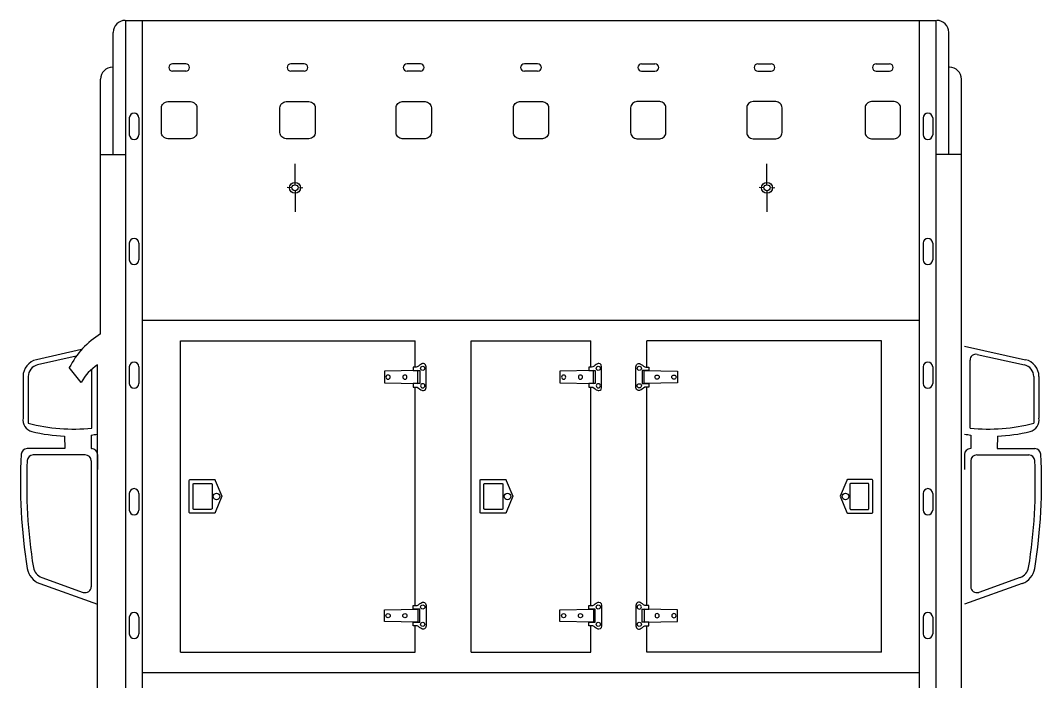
# Model space of a CAD drawing. Header units: millimetres. Extents: x 168688 to 2678837, y 85399 to 2034583.
# Drawn here: x 177089 to 602901, y 951019 to 1226884 of the extents above; entities that cross this region are included whole.
import ezdxf

# ---------------------------------------------------------------- set-up
doc = ezdxf.new("R2010")
doc.units = ezdxf.units.MM

msp = doc.modelspace()

# ---------------------------------------------------------------- linework, layer by layer
for p, q in [((220769, 1226884), (558971, 1226884)), ((221019, 852496), (221019, 1226884)), ((227929, 853327), (227929, 1226884)), ((552061, 853327), (552061, 1226884)), ((558971, 852496), (558971, 1226884)), ((215769, 1170910), (215769, 1221884)), ((564221, 1170910), (564221, 1221884)), ((215518, 1207361), (215769, 1207361)), ((246055, 1208798), (240509, 1208798)), ((246055, 1205675), (240509, 1205675)), ((295418, 1208798), (289872, 1208798)), ((295418, 1205675), (289872, 1205675)), ((343852, 1208798), (338306, 1208798)), ((343852, 1205675), (338306, 1205675)), ((392768, 1208798), (387222, 1208798)), ((392768, 1205675), (387222, 1205675)), ((436137, 1208798), (441683, 1208798)), ((436137, 1205675), (441683, 1205675)), ((484572, 1208798), (490118, 1208798)), ((484572, 1205675), (490118, 1205675)), ((533934, 1208798), (539480, 1208798)), ((533934, 1205675), (539480, 1205675)), ((564471, 1207361), (564221, 1207361)), ((210518, 1170910), (210518, 1202361)), ((569471, 1170910), (569471, 1202361)), ((222499, 1186168), (222499, 1179181)), ((226434, 1186168), (226434, 1179181)), ((553556, 1186168), (553556, 1179181)), ((557490, 1186168), (557490, 1179181)), ((210518, 1096097), (210518, 1170910)), ((210518, 1170910), (221019, 1170910)), ((291594, 1158306), (291594, 1167022)), ((488395, 1158306), (488395, 1167022)), ((569471, 1170910), (558971, 1170910)), ((569471, 818648), (569471, 1170910)), ((290329, 1157040), (288321, 1157108)), ((291594, 1155775), (291594, 1147059)), ((292860, 1157040), (294867, 1157108)), ((487129, 1157040), (485122, 1157108)), ((488395, 1155775), (488395, 1147059)), ((489661, 1157040), (491668, 1157108)), ((222499, 1133943), (222499, 1126956)), ((226434, 1133943), (226434, 1126956)), ((553556, 1133943), (553556, 1126956)), ((557490, 1133943), (557490, 1126956)), ((227929, 1101748), (552061, 1101748)), ((243792, 963342), (243792, 1093242)), ((243792, 1093242), (341684, 1093242)), ((341684, 1082256), (341684, 1093242)), ((365100, 1093242), (414889, 1093242)), ((365100, 963342), (365100, 1093242)), ((414889, 1082256), (414889, 1093242)), ((438305, 1082256), (438305, 1093242)), ((536197, 1093242), (438305, 1093242)), ((536197, 963342), (536197, 1093242)), ((570744, 1091003), (596194, 1085313)), ((202611, 1089520), (183795, 1085313)), ((200388, 1086768), (184275, 1083166)), ((576101, 1087551), (595714, 1083166)), ((202404, 1075867), (197475, 1082014)), ((209245, 821982), (209245, 1083192)), ((222499, 1082366), (222499, 1075380)), ((226434, 1082366), (226434, 1075380)), ((553556, 1082366), (553556, 1075380)), ((557490, 1082366), (557490, 1075380)), ((573055, 1056806), (573055, 1085111)), ((178166, 1078286), (178166, 1060996)), ((180366, 1078286), (180366, 1058806)), ((206934, 1056806), (206934, 1081416)), ((341684, 1080750), (341684, 1080771)), ((341684, 1080771), (341684, 1080750)), ((414889, 1080750), (414889, 1080771)), ((414889, 1080750), (414889, 1080771)), ((414889, 1080771), (414889, 1080750)), ((438305, 1080750), (438305, 1080771)), ((438305, 1080771), (438305, 1080750)), ((599623, 1078286), (599623, 1058806)), ((601823, 1078286), (601823, 1060996)), ((341684, 1075356), (341684, 1075379)), ((341684, 1075379), (341684, 1075356)), ((341684, 982714), (341684, 1073871)), ((414889, 1075356), (414889, 1075379)), ((414889, 1075356), (414889, 1075379)), ((414889, 1075379), (414889, 1075356)), ((414889, 982714), (414889, 1073871)), ((414889, 982714), (414889, 1073871)), ((438305, 1075356), (438305, 1075379)), ((438305, 1075379), (438305, 1075356)), ((438305, 982714), (438305, 1073871)), ((195537, 1053433), (195614, 1048205)), ((206547, 1053870), (206631, 1048205)), ((573443, 1053870), (573359, 1048205)), ((584453, 1053433), (584375, 1048205)), ((195614, 1048205), (179931, 1048205)), ((206631, 1048205), (206745, 1048205)), ((573359, 1048205), (573244, 1048205)), ((584375, 1048205), (600058, 1048205)), ((204145, 1045605), (182403, 1045605)), ((209245, 1045705), (209245, 1039517)), ((570744, 1045705), (570744, 1039517)), ((575844, 1045605), (597586, 1045605)), ((206645, 1043105), (206645, 990611)), ((573344, 1043105), (573344, 990611)), ((222499, 1029555), (222499, 1022569)), ((226434, 1029555), (226434, 1022569)), ((553556, 1029555), (553556, 1022569)), ((557490, 1029555), (557490, 1022569)), ((185995, 994421), (203306, 988256)), ((593995, 994421), (576683, 988256)), ((185122, 991971), (209245, 983381)), ((594867, 991971), (570744, 983381)), ((341684, 981206), (341684, 981229)), ((414889, 981206), (414889, 981229)), ((414889, 981206), (414889, 981229)), ((438305, 981206), (438305, 981229)), ((222499, 977897), (222499, 970911)), ((226434, 977897), (226434, 970911)), ((341684, 975814), (341684, 975835)), ((414889, 975814), (414889, 975835)), ((414889, 975814), (414889, 975835)), ((438305, 975814), (438305, 975835)), ((553556, 977897), (553556, 970911)), ((557490, 977897), (557490, 970911)), ((341684, 963342), (341684, 974329)), ((414889, 963342), (414889, 974329)), ((438305, 963342), (438305, 974329)), ((243792, 963342), (341684, 963342)), ((365100, 963342), (414889, 963342)), ((536197, 963342), (438305, 963342)), ((227929, 954837), (552061, 954837))]:
    msp.add_line(p, q)
for points in [[(238522, 1193001), (248043, 1193001, -0.4142136), (250642, 1190402), (250642, 1180125, -0.4142136), (248043, 1177526), (238522, 1177526, -0.4142136), (235923, 1180125), (235923, 1190402, -0.4142136)], [(287884, 1193001), (297405, 1193001, -0.4142136), (300004, 1190402), (300004, 1180125, -0.4142136), (297405, 1177526), (287884, 1177526, -0.4142136), (285285, 1180125), (285285, 1190402, -0.4142136)], [(336319, 1193001), (345839, 1193001, -0.4142136), (348438, 1190402), (348438, 1180125, -0.4142136), (345839, 1177526), (336319, 1177526, -0.4142136), (333720, 1180125), (333720, 1190402, -0.4142136)], [(385234, 1193001), (394755, 1193001, -0.4142136), (397354, 1190402), (397354, 1180125, -0.4142136), (394755, 1177526), (385234, 1177526, -0.4142136), (382635, 1180125), (382635, 1190402, -0.4142136)], [(443670, 1193001), (434150, 1193001, 0.4142136), (431551, 1190402), (431551, 1180125, 0.4142136), (434150, 1177526), (443670, 1177526, 0.4142136), (446269, 1180125), (446269, 1190402, 0.4142136)], [(492105, 1193001), (482584, 1193001, 0.4142136), (479985, 1190402), (479985, 1180125, 0.4142136), (482584, 1177526), (492105, 1177526, 0.4142136), (494704, 1180125), (494704, 1190402, 0.4142136)], [(541467, 1193001), (531947, 1193001, 0.4142136), (529348, 1190402), (529348, 1180125, 0.4142136), (531947, 1177526), (541467, 1177526, 0.4142136), (544066, 1180125), (544066, 1190402, 0.4142136)], [(330405, 1077188, 0.4147727), (331280, 1078063, 0.4147727), (330405, 1078938, 0.4147727), (329530, 1078063, 0.4147727)], [(337412, 1077188, 0.4147727), (338287, 1078063, 0.4147727), (337412, 1078938, 0.4147727), (336537, 1078063, 0.4147727)], [(403610, 1077188, 0.4147727), (404485, 1078063, 0.4147727), (403610, 1078938, 0.4147727), (402735, 1078063, 0.4147727)], [(410617, 1077188, 0.4147727), (411492, 1078063, 0.4147727), (410617, 1078938, 0.4147727), (409742, 1078063, 0.4147727)], [(442577, 1077188, -0.4147727), (441702, 1078063, -0.4147727), (442577, 1078938, -0.4147727), (443452, 1078063, -0.4147727)], [(449584, 1077188, -0.4147727), (448709, 1078063, -0.4147727), (449584, 1078938, -0.4147727), (450459, 1078063, -0.4147727)], [(344849, 1073558, 0.4147727), (345724, 1074433, 0.4147727), (344849, 1075308, 0.4147727), (343975, 1074433, 0.4147727)], [(418054, 1073558, 0.4147727), (418929, 1074433, 0.4147727), (418054, 1075308, 0.4147727), (417179, 1074433, 0.4147727)], [(435140, 1073558, -0.4147727), (434265, 1074433, -0.4147727), (435140, 1075308, -0.4147727), (436015, 1074433, -0.4147727)], [(330405, 979397, -0.4147727), (331280, 978522, -0.4147727), (330405, 977647, -0.4147727), (329530, 978522, -0.4147727)], [(337412, 979397, -0.4147727), (338287, 978522, -0.4147727), (337412, 977647, -0.4147727), (336537, 978522, -0.4147727)], [(344849, 983026, -0.4147727), (345724, 982152, -0.4147727), (344849, 981277, -0.4147727), (343975, 982152, -0.4147727)], [(403610, 979397, -0.4147727), (404485, 978522, -0.4147727), (403610, 977647, -0.4147727), (402735, 978522, -0.4147727)], [(410617, 979397, -0.4147727), (411492, 978522, -0.4147727), (410617, 977647, -0.4147727), (409742, 978522, -0.4147727)], [(418054, 983026, -0.4147727), (418929, 982152, -0.4147727), (418054, 981277, -0.4147727), (417179, 982152, -0.4147727)], [(435140, 983026, 0.4147727), (434265, 982152, 0.4147727), (435140, 981277, 0.4147727), (436015, 982152, 0.4147727)], [(442577, 979397, 0.4147727), (441702, 978522, 0.4147727), (442577, 977647, 0.4147727), (443452, 978522, 0.4147727)], [(449584, 979397, 0.4147727), (448709, 978522, 0.4147727), (449584, 977647, 0.4147727), (450459, 978522, 0.4147727)]]:
    msp.add_lwpolyline(points, format="xyb", close=True)
for points in [[(342062, 1082256), (340911, 1082256), (340911, 1080750), (343575, 1080750), (343575, 1078063), (343575, 1075379), (340911, 1075379), (340911, 1073871), (342062, 1073871)], [(346240, 1073767), (346240, 1078063), (346240, 1082360)], [(415267, 1082256), (414116, 1082256), (414116, 1080750), (416780, 1080750), (416780, 1078063), (416780, 1075379), (414116, 1075379), (414116, 1073871), (415267, 1073871)], [(419444, 1073767), (419444, 1078063), (419444, 1082360)], [(433750, 1073767), (433750, 1078063), (433750, 1082360)], [(437927, 1082256), (439078, 1082256), (439078, 1080750), (436414, 1080750), (436414, 1078063), (436414, 1075379), (439078, 1075379), (439078, 1073871), (437927, 1073871)], [(247474, 1021606), (247474, 1034979)], [(247757, 1035273), (258076, 1035273)], [(258359, 1034979), (261131, 1028436), (258359, 1021606)], [(368783, 1021606), (368783, 1034979)], [(369065, 1035273), (379384, 1035273)], [(379667, 1034979), (382439, 1028436), (379667, 1021606)], [(521631, 1034979), (518858, 1028436), (521631, 1021606)], [(532232, 1035273), (521914, 1035273)], [(532515, 1021606), (532515, 1034979)], [(258076, 1021312), (247757, 1021312)], [(379384, 1021312), (369065, 1021312)], [(521914, 1021312), (532232, 1021312)], [(342062, 974329), (340911, 974329), (340911, 975835), (343575, 975835), (343575, 978521), (343575, 981206), (340911, 981206), (340911, 982714), (342062, 982714)], [(346240, 982818), (346240, 978521), (346240, 974225)], [(415267, 974329), (414116, 974329), (414116, 975835), (416780, 975835), (416780, 978521), (416780, 981206), (414116, 981206), (414116, 982714), (415267, 982714)], [(419444, 982818), (419444, 978521), (419444, 974225)], [(433750, 982818), (433750, 978521), (433750, 974225)], [(437927, 974329), (439078, 974329), (439078, 975835), (436414, 975835), (436414, 978521), (436414, 981206), (439078, 981206), (439078, 982714), (437927, 982714)]]:
    msp.add_lwpolyline(points)
for points in [[(342842, 1075330), (342842, 1080797), (328839, 1080481), (328839, 1078062), (328839, 1075648)], [(416047, 1075330), (416047, 1080797), (402043, 1080481), (402043, 1078062), (402043, 1075648)], [(437147, 1075330), (437147, 1080797), (451151, 1080481), (451151, 1078062), (451151, 1075648)], [(342842, 981255), (342842, 975788), (328839, 976104), (328839, 978523), (328839, 980937)], [(416047, 981255), (416047, 975788), (402043, 976104), (402043, 978523), (402043, 980937)], [(437147, 981255), (437147, 975788), (451151, 976104), (451151, 978523), (451151, 980937)]]:
    msp.add_lwpolyline(points, close=True)
for points in [[(257003, 1033492), (257003, 1023101, 0.4110577), (256773, 1022871), (249278, 1022871, 0.4145639), (249059, 1023092), (249059, 1033483, 0.4146681), (249289, 1033713), (256784, 1033713)], [(378311, 1033492), (378311, 1023101, 0.4110577), (378081, 1022871), (370586, 1022871, 0.4145639), (370367, 1023092), (370367, 1033483, 0.4146681), (370597, 1033713), (378092, 1033713)], [(522986, 1033492), (522986, 1023101, -0.4110577), (523216, 1022871), (530712, 1022871, -0.4145639), (530930, 1023092), (530930, 1033483, -0.4146681), (530701, 1033713), (523205, 1033713)]]:
    msp.add_lwpolyline(points, format="xyb")
for centre, radius in [((291594, 1157040), 2285), ((291594, 1157040), 1266), ((488395, 1157040), 2285), ((488395, 1157040), 1266), ((344849, 1081693), 874), ((418053, 1081693), 874), ((435141, 1081693), 874), ((258903, 1028296), 1374), ((380211, 1028296), 1374), ((521086, 1028296), 1374), ((344849, 974892), 874), ((418053, 974892), 874), ((435141, 974892), 874)]:
    msp.add_circle(centre, radius)
for centre, radius, start, end in [((220769, 1221884), 5000, 90, 180), ((559221, 1221884), 5000, 0, 90), ((215518, 1202361), 5000, 90, 180), ((240509, 1207237), 1562, 90, 270), ((246055, 1207237), 1562, 270, 90), ((289872, 1207237), 1562, 90, 270), ((295418, 1207237), 1562, 270, 90), ((338306, 1207237), 1562, 90, 270), ((343852, 1207237), 1562, 270, 90), ((387222, 1207237), 1562, 90, 270), ((392768, 1207237), 1562, 270, 90), ((436137, 1207237), 1562, 90, 270), ((441683, 1207237), 1562, 270, 90), ((484572, 1207237), 1562, 90, 270), ((490118, 1207237), 1562, 270, 90), ((533934, 1207237), 1562, 90, 270), ((539480, 1207237), 1562, 270, 90), ((564471, 1202361), 5000, 0, 90), ((224466, 1186168), 1967, 0, 180), ((555523, 1186168), 1967, 0, 180), ((224466, 1179181), 1967, 180, 0), ((555523, 1179181), 1967, 180, 0), ((224466, 1133943), 1967, 0, 180), ((555523, 1133943), 1967, 0, 180), ((224466, 1126956), 1967, 180, 0), ((555523, 1126956), 1967, 180, 0), ((228784, 1066098), 35122, 121.33543, 153.05264), ((575555, 1085111), 2500, 77.39662, 180), ((185366, 1078286), 7200, 102.60338, 180), ((185366, 1078286), 5000, 102.60338, 180), ((221390, 1064993), 21879, 123.71825, 150.19881), ((224466, 1082366), 1967, 0, 180), ((555523, 1082366), 1967, 0, 180), ((594623, 1078286), 5000, 0, 77.39662), ((594623, 1078286), 7200, 0, 77.39662), ((224466, 1075380), 1967, 180, 0), ((555523, 1075380), 1967, 180, 0), ((183072, 1060163), 4976, 170.36095, 255.84444), ((596917, 1060163), 4976, 284.15556, 9.63905), ((199050, 1129559), 73179, 255.208, 276.18525), ((580940, 1129559), 73179, 263.81475, 284.792), ((198284, 1123277), 69897, 256.40643, 267.74779), ((198284, 1123277), 69897, 276.78921, 279.02228), ((581706, 1123277), 69897, 260.97772, 263.21079), ((581706, 1123277), 69897, 272.25221, 283.59357), ((179931, 1045705), 2500, 90, 176.79571), ((206745, 1045705), 2500, 0, 90), ((573244, 1045705), 2500, 90, 180), ((600058, 1045705), 2500, 3.20429, 90), ((398591, 1033464), 221502, 176.79571, 189.1514), ((182403, 1043105), 2500, 90, 177.44645), ((204145, 1043105), 2500, 0, 90), ((575844, 1043105), 2500, 90, 180), ((597586, 1043105), 2500, 2.55355, 90), ((381399, 1033464), 221502, 350.8486, 3.20429), ((398591, 1033464), 218902, 177.44645, 189.1514), ((381399, 1033464), 218902, 350.8486, 2.55355), ((224466, 1029555), 1967, 0, 180), ((555523, 1029555), 1967, 0, 180), ((224466, 1022569), 1967, 180, 0), ((555523, 1022569), 1967, 180, 0), ((187806, 999508), 8000, 189.1514, 250.39779), ((187806, 999508), 5400, 189.1514, 250.39779), ((592183, 999508), 5400, 289.60221, 350.8486), ((592183, 999508), 8000, 289.60221, 350.8486), ((204145, 990611), 2500, 250.39779, 0), ((575844, 990611), 2500, 180, 289.60221), ((224466, 977897), 1967, 0, 180), ((555523, 977897), 1967, 0, 180), ((224466, 970911), 1967, 180, 0), ((555523, 970911), 1967, 180, 0)]:
    msp.add_arc(centre, radius, start, end)
for points in [[(343094, 1082647), (342732, 1082230), (342458, 1082256), (342062, 1082256)], [(343094, 1082647), (342732, 1082230), (342458, 1082256), (342062, 1082256)], [(344810, 1083685), (344576, 1083685), (343454, 1083063), (343094, 1082647)], [(344810, 1083685), (344576, 1083685), (343454, 1083063), (343094, 1082647)], [(346240, 1082360), (346240, 1083789), (345045, 1083685), (344810, 1083685)], [(346240, 1082360), (346240, 1083789), (345045, 1083685), (344810, 1083685)], [(416299, 1082647), (415936, 1082230), (415662, 1082256), (415267, 1082256)], [(416299, 1082647), (415936, 1082230), (415662, 1082256), (415267, 1082256)], [(418015, 1083685), (417781, 1083685), (416659, 1083063), (416299, 1082647)], [(418015, 1083685), (417781, 1083685), (416659, 1083063), (416299, 1082647)], [(419444, 1082360), (419444, 1083789), (418249, 1083685), (418015, 1083685)], [(419444, 1082360), (419444, 1083789), (418249, 1083685), (418015, 1083685)], [(433750, 1082360), (433750, 1083789), (434945, 1083685), (435179, 1083685)], [(433750, 1082360), (433750, 1083789), (434945, 1083685), (435179, 1083685)], [(435179, 1083685), (435413, 1083685), (436535, 1083063), (436895, 1082647)], [(435179, 1083685), (435413, 1083685), (436535, 1083063), (436895, 1082647)], [(436895, 1082647), (437258, 1082230), (437532, 1082256), (437927, 1082256)], [(436895, 1082647), (437258, 1082230), (437532, 1082256), (437927, 1082256)], [(342062, 1073871), (342458, 1073871), (342732, 1073897), (343094, 1073482)], [(342062, 1073871), (342458, 1073871), (342732, 1073897), (343094, 1073482)], [(343094, 1073482), (343454, 1073066), (344576, 1072441), (344810, 1072441)], [(343094, 1073482), (343454, 1073066), (344576, 1072441), (344810, 1072441)], [(344810, 1072441), (345045, 1072441), (346240, 1072337), (346240, 1073767)], [(344810, 1072441), (345045, 1072441), (346240, 1072337), (346240, 1073767)], [(415267, 1073871), (415662, 1073871), (415936, 1073897), (416299, 1073482)], [(415267, 1073871), (415662, 1073871), (415936, 1073897), (416299, 1073482)], [(416299, 1073482), (416659, 1073066), (417781, 1072441), (418015, 1072441)], [(416299, 1073482), (416659, 1073066), (417781, 1072441), (418015, 1072441)], [(418015, 1072441), (418249, 1072441), (419444, 1072337), (419444, 1073767)], [(418015, 1072441), (418249, 1072441), (419444, 1072337), (419444, 1073767)], [(435179, 1072441), (434945, 1072441), (433750, 1072337), (433750, 1073767)], [(435179, 1072441), (434945, 1072441), (433750, 1072337), (433750, 1073767)], [(436895, 1073482), (436535, 1073066), (435413, 1072441), (435179, 1072441)], [(436895, 1073482), (436535, 1073066), (435413, 1072441), (435179, 1072441)], [(437927, 1073871), (437532, 1073871), (437258, 1073897), (436895, 1073482)], [(437927, 1073871), (437532, 1073871), (437258, 1073897), (436895, 1073482)], [(247474, 1034979), (247474, 1035141), (247600, 1035273), (247757, 1035273)], [(247474, 1034979), (247474, 1035141), (247600, 1035273), (247757, 1035273)], [(258076, 1035273), (258233, 1035273), (258359, 1035141), (258359, 1034979)], [(258076, 1035273), (258233, 1035273), (258359, 1035141), (258359, 1034979)], [(368783, 1034979), (368783, 1035141), (368908, 1035273), (369065, 1035273)], [(368783, 1034979), (368783, 1035141), (368908, 1035273), (369065, 1035273)], [(379384, 1035273), (379541, 1035273), (379667, 1035141), (379667, 1034979)], [(379384, 1035273), (379541, 1035273), (379667, 1035141), (379667, 1034979)], [(521914, 1035273), (521757, 1035273), (521631, 1035141), (521631, 1034979)], [(521914, 1035273), (521757, 1035273), (521631, 1035141), (521631, 1034979)], [(532515, 1034979), (532515, 1035141), (532389, 1035273), (532232, 1035273)], [(532515, 1034979), (532515, 1035141), (532389, 1035273), (532232, 1035273)], [(256784, 1033713), (256784, 1033592), (256884, 1033492), (257003, 1033492)], [(256784, 1033713), (256784, 1033592), (256884, 1033492), (257003, 1033492)], [(378092, 1033713), (378092, 1033592), (378192, 1033492), (378311, 1033492)], [(378092, 1033713), (378092, 1033592), (378192, 1033492), (378311, 1033492)], [(523205, 1033713), (523205, 1033592), (523106, 1033492), (522986, 1033492)], [(523205, 1033713), (523205, 1033592), (523106, 1033492), (522986, 1033492)], [(247757, 1021312), (247600, 1021312), (247474, 1021444), (247474, 1021606)], [(247757, 1021312), (247600, 1021312), (247474, 1021444), (247474, 1021606)], [(258359, 1021606), (258359, 1021444), (258233, 1021312), (258076, 1021312)], [(258359, 1021606), (258359, 1021444), (258233, 1021312), (258076, 1021312)], [(369065, 1021312), (368908, 1021312), (368783, 1021444), (368783, 1021606)], [(369065, 1021312), (368908, 1021312), (368783, 1021444), (368783, 1021606)], [(379667, 1021606), (379667, 1021444), (379541, 1021312), (379384, 1021312)], [(379667, 1021606), (379667, 1021444), (379541, 1021312), (379384, 1021312)], [(521631, 1021606), (521631, 1021444), (521757, 1021312), (521914, 1021312)], [(521631, 1021606), (521631, 1021444), (521757, 1021312), (521914, 1021312)], [(532232, 1021312), (532389, 1021312), (532515, 1021444), (532515, 1021606)], [(532232, 1021312), (532389, 1021312), (532515, 1021444), (532515, 1021606)], [(343094, 983103), (343454, 983518), (344576, 984144), (344810, 984144)], [(343094, 983103), (343454, 983518), (344576, 984144), (344810, 984144)], [(344810, 984144), (345045, 984144), (346240, 984247), (346240, 982818)], [(344810, 984144), (345045, 984144), (346240, 984247), (346240, 982818)], [(416299, 983103), (416659, 983518), (417781, 984144), (418015, 984144)], [(416299, 983103), (416659, 983518), (417781, 984144), (418015, 984144)], [(418015, 984144), (418249, 984144), (419444, 984247), (419444, 982818)], [(418015, 984144), (418249, 984144), (419444, 984247), (419444, 982818)], [(435179, 984144), (434945, 984144), (433750, 984247), (433750, 982818)], [(435179, 984144), (434945, 984144), (433750, 984247), (433750, 982818)], [(436895, 983103), (436535, 983518), (435413, 984144), (435179, 984144)], [(436895, 983103), (436535, 983518), (435413, 984144), (435179, 984144)], [(342062, 982714), (342458, 982714), (342732, 982688), (343094, 983103)], [(342062, 982714), (342458, 982714), (342732, 982688), (343094, 983103)], [(415267, 982714), (415662, 982714), (415936, 982688), (416299, 983103)], [(415267, 982714), (415662, 982714), (415936, 982688), (416299, 983103)], [(437927, 982714), (437532, 982714), (437258, 982688), (436895, 983103)], [(437927, 982714), (437532, 982714), (437258, 982688), (436895, 983103)], [(343094, 973938), (342732, 974355), (342458, 974329), (342062, 974329)], [(343094, 973938), (342732, 974355), (342458, 974329), (342062, 974329)], [(344810, 972899), (344576, 972899), (343454, 973522), (343094, 973938)], [(344810, 972899), (344576, 972899), (343454, 973522), (343094, 973938)], [(346240, 974225), (346240, 972796), (345045, 972899), (344810, 972899)], [(346240, 974225), (346240, 972796), (345045, 972899), (344810, 972899)], [(416299, 973938), (415936, 974355), (415662, 974329), (415267, 974329)], [(416299, 973938), (415936, 974355), (415662, 974329), (415267, 974329)], [(418015, 972899), (417781, 972899), (416659, 973522), (416299, 973938)], [(418015, 972899), (417781, 972899), (416659, 973522), (416299, 973938)], [(419444, 974225), (419444, 972796), (418249, 972899), (418015, 972899)], [(419444, 974225), (419444, 972796), (418249, 972899), (418015, 972899)], [(433750, 974225), (433750, 972796), (434945, 972899), (435179, 972899)], [(433750, 974225), (433750, 972796), (434945, 972899), (435179, 972899)], [(435179, 972899), (435413, 972899), (436535, 973522), (436895, 973938)], [(435179, 972899), (435413, 972899), (436535, 973522), (436895, 973938)], [(436895, 973938), (437258, 974355), (437532, 974329), (437927, 974329)], [(436895, 973938), (437258, 974355), (437532, 974329), (437927, 974329)]]:
    msp.add_open_spline(points, degree=3)

doc.saveas('drawing.dxf')
